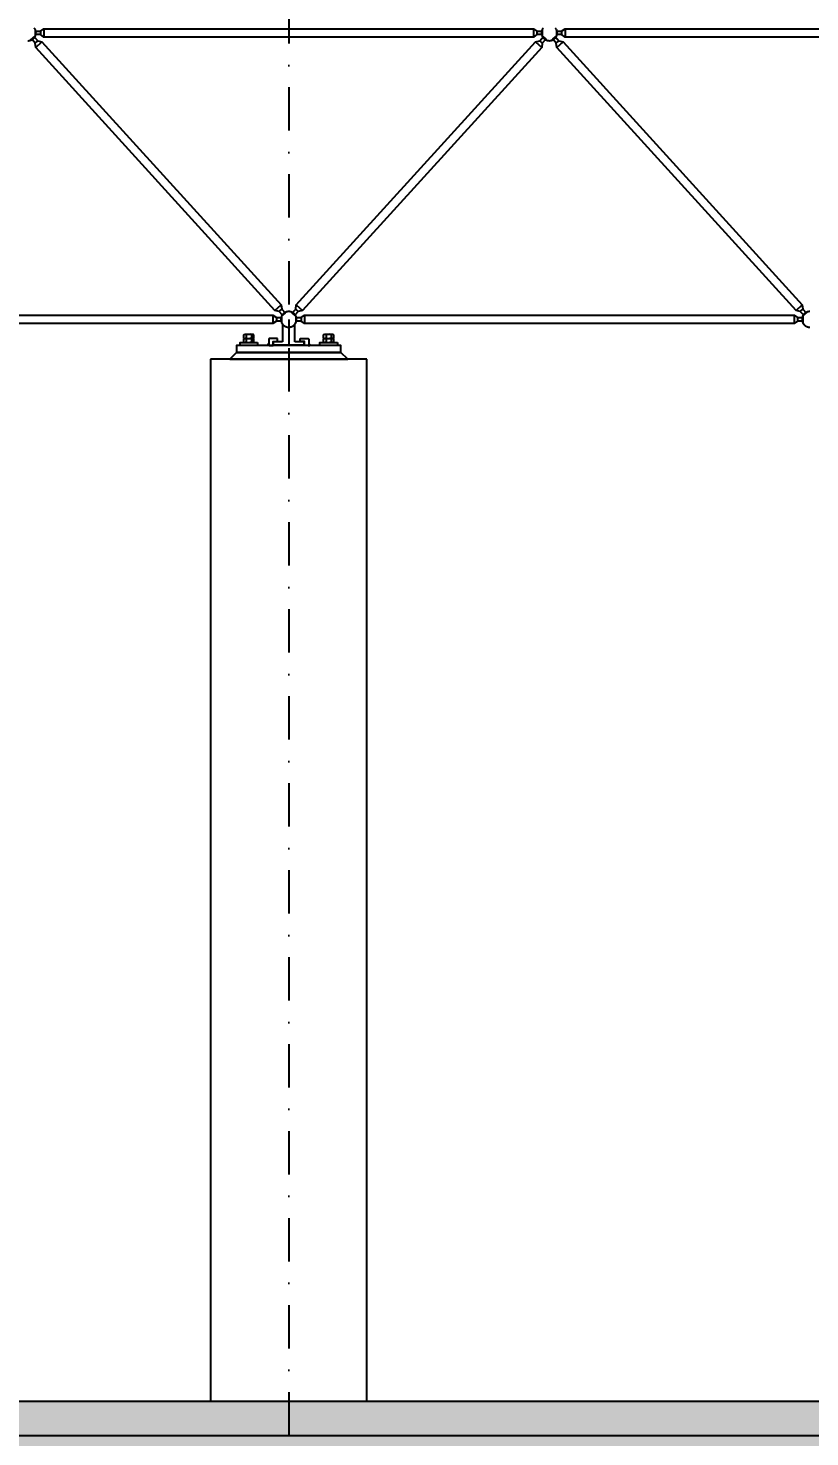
# Model space of a CAD drawing. Header units: centimetres. Extents: x 77182 to 116086, y 20619 to 33555.
# Drawn here: x 104715 to 105165, y 21920 to 22731 of the extents above; entities that cross this region are included whole.
import ezdxf

# ---------------------------------------------------------------- set-up
doc = ezdxf.new("R2010")
doc.units = ezdxf.units.CM
doc.header["$LTSCALE"] = 100
doc.linetypes.add('DASHDOT2', pattern=[0.5, 0.25, -0.125, 0, -0.125])
for name, color, linetype in [('A-ANNO-DIMS', 187, 'Continuous'), ('A-ANNO-GRID', 155, 'DASHDOT2'), ('A-ELEV-01', 255, 'Continuous'), ('A-ELEV-02', 253, 'Continuous'), ('S-CONC', 5, 'Continuous'), ('S-HTCH', 8, 'Continuous')]:
    doc.layers.add(name, color=color, linetype=linetype)
doc.styles.add('Fields_100', font='act_simplex.shx', dxfattribs={"width": 0.8, "height": 20})
doc.dimstyles.new('FIELDS_100', dxfattribs={"dimscale": 0, "dimtxt": 20, "dimasz": 5, "dimexe": 5, "dimexo": 5, "dimgap": 5, "dimtad": 0, "dimdec": 0, "dimzin": 0, "dimdsep": 46, "dimtxsty": 'Fields_100', "dimblk": 'DOT', "dimcen": 0.09, "dimclrt": 50, "dimadec": 0, "dimazin": 0, "dimtfac": 1, "dimtdec": 0, "dimtix": 1, "dimtofl": 0, "dimtmove": 1, "dimatfit": 3, "dimfxl": 5, "dimfxlon": 1, "dimtolj": 1, "dimtzin": 0, "dimarcsym": 0})

# ---------------------------------------------------------------- blocks, each defined once
blk = doc.blocks.new('SOMUN')
for p, q in [((-9.8, 7.1), (-8.2, 8)), ((-9.8, 0.9), (-9.8, 7.1)), ((-9.8, 0.9), (-8.2, 0)), ((-8.2, 8), (-5, 8)), ((-8.2, 0), (-5, 0)), ((-5, 7.1), (-6.6, 8)), ((-5, 0.9), (-6.6, 0)), ((-5, 8), (5, 8)), ((-5, 7.1), (-1.7, 8)), ((-5, 7.1), (-5, 0.9)), ((-5, 0.9), (-1.7, 0)), ((-5, 0), (5, 0)), ((5, 7.1), (1.7, 8)), ((5, 0.9), (1.7, 0)), ((5, 8), (8.2, 8)), ((5, 7.1), (6.6, 8)), ((5, 7.1), (5, 0.9)), ((5, 0.9), (6.6, 0)), ((5, 0), (8.2, 0)), ((9.8, 7.1), (8.2, 8)), ((9.8, 0.9), (8.2, 0)), ((9.8, 0.9), (9.8, 7.1))]:
    blk.add_line(p, q)
blk = doc.blocks.new('_Dot')
at = {"color": 0, "linetype": 'ByBlock', "lineweight": -2}
blk.add_line((-0.5, 0), (-1, 0), dxfattribs=at)
at = {"color": 0, "linetype": 'ByBlock', "const_width": 0.5}
blk.add_lwpolyline([(-0.25, 0, 1), (0.25, 0, 1)], format="xyb", close=True, dxfattribs=at)
blk = doc.blocks.new('*D17')
at = {"layer": 'A-ANNO-DIMS', "color": 0, "lineweight": -2, "transparency": 16777216}
for p, q in [((103064.7, 23343.48), (103064.7, 23353.48)), ((103069.7, 23348.48), (103933.03, 23348.48)), ((104859.7, 23348.48), (103996.36, 23348.48)), ((104864.7, 23343.48), (104864.7, 23353.48))]:
    blk.add_line(p, q, dxfattribs=at)
at = {"layer": 'DEFPOINTS', "color": 0, "transparency": 16777216}
for p in [(104864.7, 23348.48), (103064.7, 22503.48), (104864.7, 22503.48)]:
    blk.add_point(p, dxfattribs=at)
at = {"layer": 'A-ANNO-DIMS', "color": 0, "lineweight": -2, "transparency": 16777216, "xscale": 5, "yscale": 5, "zscale": 5, "rotation": 180}
blk.add_blockref('_Dot', (103064.7, 23348.48), dxfattribs=at)
at = {"layer": 'A-ANNO-DIMS', "color": 0, "lineweight": -2, "transparency": 16777216, "xscale": 5, "yscale": 5, "zscale": 5}
blk.add_blockref('_Dot', (104864.7, 23348.48), dxfattribs=at)
at = {"layer": 'A-ANNO-DIMS', "color": 50, "transparency": 16777216, "insert": (103964.7, 23348.48), "char_height": 20, "attachment_point": 5, "style": 'Fields_100'}
blk.add_mtext('\\A1;1800', dxfattribs=at)
blk = doc.blocks.new('*D18')
at = {"layer": 'A-ANNO-DIMS', "color": 0, "lineweight": -2, "transparency": 16777216}
for p, q in [((104864.7, 23343.48), (104864.7, 23353.48)), ((104869.7, 23348.48), (105733.03, 23348.48)), ((106659.7, 23348.48), (105796.36, 23348.48)), ((106664.7, 23343.48), (106664.7, 23353.48))]:
    blk.add_line(p, q, dxfattribs=at)
at = {"layer": 'DEFPOINTS', "color": 0, "transparency": 16777216}
for p in [(106664.7, 23348.48), (104864.7, 22503.48), (106664.7, 22503.48)]:
    blk.add_point(p, dxfattribs=at)
at = {"layer": 'A-ANNO-DIMS', "color": 0, "lineweight": -2, "transparency": 16777216, "xscale": 5, "yscale": 5, "zscale": 5, "rotation": 180}
blk.add_blockref('_Dot', (104864.7, 23348.48), dxfattribs=at)
at = {"layer": 'A-ANNO-DIMS', "color": 0, "lineweight": -2, "transparency": 16777216, "xscale": 5, "yscale": 5, "zscale": 5}
blk.add_blockref('_Dot', (106664.7, 23348.48), dxfattribs=at)
at = {"layer": 'A-ANNO-DIMS', "color": 50, "transparency": 16777216, "insert": (105764.7, 23348.48), "char_height": 20, "attachment_point": 5, "style": 'Fields_100'}
blk.add_mtext('\\A1;1800', dxfattribs=at)

msp = doc.modelspace()

# ---------------------------------------------------------------- hatches: boundary and pattern name
at = {"layer": 'A-ELEV-02'}
for points in [[(104853.2, 22548.69), (104853.5, 22548.39), (104852.5, 22548.39), (104852.5, 22548.42), (104852.5, 22548.45), (104852.5, 22548.49), (104852.51, 22548.52), (104852.51, 22548.56), (104852.52, 22548.59), (104852.53, 22548.62), (104852.53, 22548.66), (104852.54, 22548.69), (104852.56, 22548.72), (104852.57, 22548.75), (104852.58, 22548.79), (104852.59, 22548.82), (104852.61, 22548.85), (104852.63, 22548.88), (104852.64, 22548.91), (104852.66, 22548.94), (104852.68, 22548.96), (104852.7, 22548.99), (104852.72, 22549.02), (104852.74, 22549.04), (104852.77, 22549.07), (104852.79, 22549.09), (104852.82, 22549.12), (104852.84, 22549.14), (104852.87, 22549.16), (104852.89, 22549.18), (104852.92, 22549.2), (104852.95, 22549.22), (104852.98, 22549.24), (104853.01, 22549.26), (104853.04, 22549.28), (104853.07, 22549.29), (104853.1, 22549.3), (104853.13, 22549.32), (104853.17, 22549.33), (104853.2, 22549.34)], [(104876.2, 22548.69), (104875.9, 22548.39), (104876.9, 22548.39), (104876.9, 22548.42), (104876.9, 22548.45), (104876.89, 22548.49), (104876.89, 22548.52), (104876.88, 22548.56), (104876.88, 22548.59), (104876.87, 22548.62), (104876.86, 22548.66), (104876.85, 22548.69), (104876.84, 22548.72), (104876.83, 22548.75), (104876.81, 22548.79), (104876.8, 22548.82), (104876.78, 22548.85), (104876.77, 22548.88), (104876.75, 22548.91), (104876.73, 22548.94), (104876.71, 22548.96), (104876.69, 22548.99), (104876.67, 22549.02), (104876.65, 22549.04), (104876.63, 22549.07), (104876.6, 22549.09), (104876.58, 22549.12), (104876.55, 22549.14), (104876.53, 22549.16), (104876.5, 22549.18), (104876.47, 22549.2), (104876.44, 22549.22), (104876.42, 22549.24), (104876.39, 22549.26), (104876.36, 22549.28), (104876.32, 22549.29), (104876.29, 22549.3), (104876.26, 22549.32), (104876.23, 22549.33), (104876.2, 22549.34)]]:
    msp.add_hatch(color=256, dxfattribs=at).paths.add_polyline_path(points, flags=0)
at = {"layer": 'S-HTCH'}
h = msp.add_hatch(dxfattribs=at)
h.set_pattern_fill('ANSI33', color=256, style=0)
h.set_pattern_definition([(45, (84445.261, 23206.629), (-4.490128, 4.490128), []), (45, (84449.7513, 23206.629), (-4.490128, 4.490128), [3.175, -1.5875])])
h.paths.add_polyline_path([(109909.7, 21920.39), (109909.7, 21940.39), (94019.7, 21940.39), (94019.7, 21920.39)])
h.paths.add_polyline_path([(109909.7, 21940.39), (109909.7, 21920.39), (111808.2, 21920.39), (111808.2, 21940.39)])
h = msp.add_hatch(dxfattribs=at)
h.set_pattern_fill('AR-CONC', color=256, scale=0.1, style=0)
h.set_pattern_definition([(50, (-37297.674, 23541.89), (18.2184669, -1.5939086), [1.905, -20.955]), (355, (-37297.674, 23541.89), (-3.5243421, 19.1056845), [1.524, -16.7640584]), (100.451445, (-37296.156, 23541.757), (14.6941247, 17.5117752), [1.6190009, -17.8090245]), (46.1842, (-37297.674, 23546.97), (27.107904, -4.2042328), [2.8575, -31.4325]), (96.635558, (-37295.415, 23546.62), (23.7404134, 24.7426125), [2.4285023, -26.713561]), (351.184151, (-37297.674, 23546.97), (23.7404134, 24.7426125), [2.2859967, -25.145973]), (21, (-37295.134, 23545.7), (15.1614391, -10.2265198), [1.905, -20.955]), (326, (-37295.134, 23545.7), (6.1802028, 18.4187966), [1.524, -16.764]), (71.451445, (-37293.87, 23544.848), (21.341642, 8.1922769), [1.6190009, -17.8089938]), (37.5, (-37297.674, 23541.89), (0.30886033, 8.4555039), [0, -16.5608, 0, -17.018, 0, -16.8275]), (7.5, (-37297.674, 23541.89), (6.68196625, 10.0180575), [0, -9.7028, 0, -16.1798, 0, -6.4135]), (327.5, (-37303.3384, 23541.89), (13.55905952, -0.5728744), [0, -6.35, 0, -19.812, 0, -26.289]), (317.5, (-37305.878, 23541.89), (14.8129181, 2.5426491), [0, -8.255, 0, -13.1572, 0, -18.669])])
h.paths.add_polyline_path([(111782.7, 21920.39), (94019.7, 21920.39), (94019.7, 21910.39), (111782.7, 21910.39)])

# ---------------------------------------------------------------- linework, layer by layer
for points in [[(104830.7, 22540.39), (104898.7, 22540.39), (104894.7, 22544.39), (104834.7, 22544.39)], [(104834.7, 22544.39), (104894.7, 22544.39), (104894.7, 22548.39), (104834.7, 22548.39)]]:
    msp.add_lwpolyline(points, close=True)
at = {"elevation": 0}
for points in [[(104846.7, 22549.99), (104846.7, 22548.39), (104836.7, 22548.39), (104836.7, 22549.99), (104846.7, 22549.99)], [(104892.7, 22549.99), (104892.7, 22548.39), (104882.7, 22548.39), (104882.7, 22549.99), (104892.7, 22549.99)]]:
    msp.add_lwpolyline(points, dxfattribs=at)
at = {"layer": 'A-ANNO-GRID'}
msp.add_lwpolyline([(104864.7, 23398.48), (104864.7, 21665.39)], dxfattribs=at)
at = {"layer": 'A-ELEV-01'}
for points in [[(104819.7, 22540.39), (104819.7, 21940.39)], [(104909.7, 22540.39), (104819.7, 22540.39)], [(104909.7, 21940.39), (104909.7, 22540.39)]]:
    msp.add_lwpolyline(points, dxfattribs=at)
at = {"layer": 'A-ELEV-02'}
for points in [[(104714.55, 22723.89), (104714.7, 22723.89), (104714.85, 22723.89), (104715, 22723.9), (104715.15, 22723.91), (104715.3, 22723.93), (104715.45, 22723.95), (104715.6, 22723.98), (104715.75, 22724.01), (104715.9, 22724.05), (104716.05, 22724.1), (104716.13, 22724.12), (104716.2, 22724.15), (104716.28, 22724.17), (104716.35, 22724.2), (104716.43, 22724.23), (104716.5, 22724.26), (104716.57, 22724.3), (104716.64, 22724.33), (104716.71, 22724.36), (104716.79, 22724.4), (104716.86, 22724.44), (104716.93, 22724.48), (104716.99, 22724.52), (104717.06, 22724.56), (104717.13, 22724.6), (104717.2, 22724.65), (104717.26, 22724.69), (104717.33, 22724.74), (104717.39, 22724.78), (104717.46, 22724.83), (104717.52, 22724.88), (104717.58, 22724.93), (104717.64, 22724.98), (104717.7, 22725.04), (104717.76, 22725.09), (104717.82, 22725.14), (104717.87, 22725.2), (104717.93, 22725.25), (104718.04, 22725.37), (104718.14, 22725.49), (104718.24, 22725.61), (104718.33, 22725.73), (104718.42, 22725.86), (104718.5, 22725.98), (104718.58, 22726.11), (104718.65, 22726.24), (104718.72, 22726.37), (104718.79, 22726.51), (104718.85, 22726.65), (104718.9, 22726.79), (104718.95, 22726.93), (104719, 22727.07), (104719.04, 22727.22), (104719.08, 22727.37), (104719.11, 22727.53), (104719.14, 22727.68), (104719.15, 22727.76), (104719.16, 22727.84), (104719.17, 22727.92), (104719.18, 22727.99), (104719.19, 22728.07), (104719.19, 22728.15), (104719.19, 22728.23), (104719.2, 22728.31), (104719.2, 22728.39), (104719.2, 22728.47), (104719.19, 22728.55), (104719.19, 22728.63), (104719.19, 22728.71), (104719.18, 22728.79), (104719.17, 22728.87), (104719.16, 22728.95), (104719.15, 22729.03), (104719.14, 22729.11), (104719.13, 22729.19), (104719.11, 22729.26), (104719.09, 22729.34), (104719.08, 22729.42), (104719.06, 22729.5), (104719.04, 22729.57), (104719.02, 22729.65), (104718.99, 22729.73), (104718.97, 22729.8), (104718.94, 22729.88), (104718.89, 22730.02), (104718.83, 22730.17), (104718.77, 22730.31), (104718.7, 22730.45), (104718.63, 22730.58), (104718.55, 22730.71), (104718.47, 22730.84), (104718.38, 22730.97), (104718.3, 22731.09)], [(104718.8, 22729.39), (104721.8, 22729.39), (104723.8, 22730.8), (105005.6, 22730.8), (105007.6, 22729.39), (105010.6, 22729.39)], [(104718.8, 22730.24), (104718.8, 22726.53)], [(104723.8, 22730.8), (104723.8, 22725.97)], [(105005.6, 22730.8), (105005.6, 22725.97)], [(105011.1, 22731.09), (105011.01, 22730.97), (105010.93, 22730.84), (105010.85, 22730.71), (105010.77, 22730.58), (105010.7, 22730.45), (105010.63, 22730.31), (105010.56, 22730.17), (105010.51, 22730.02), (105010.45, 22729.88), (105010.43, 22729.8), (105010.4, 22729.73), (105010.38, 22729.65), (105010.36, 22729.57), (105010.34, 22729.5), (105010.32, 22729.42), (105010.3, 22729.34), (105010.28, 22729.26), (105010.27, 22729.19), (105010.26, 22729.11), (105010.24, 22729.03), (105010.23, 22728.95), (105010.22, 22728.87), (105010.22, 22728.79), (105010.21, 22728.71), (105010.2, 22728.63), (105010.2, 22728.55), (105010.2, 22728.47), (105010.2, 22728.39), (105010.2, 22728.31), (105010.2, 22728.23), (105010.2, 22728.15), (105010.21, 22728.07), (105010.21, 22727.99), (105010.22, 22727.92), (105010.23, 22727.84), (105010.24, 22727.76), (105010.25, 22727.68), (105010.28, 22727.53), (105010.31, 22727.37), (105010.35, 22727.22), (105010.39, 22727.07), (105010.44, 22726.93), (105010.49, 22726.79), (105010.55, 22726.65), (105010.61, 22726.51), (105010.67, 22726.37), (105010.74, 22726.24), (105010.81, 22726.11), (105010.89, 22725.98), (105010.98, 22725.86), (105011.07, 22725.73), (105011.16, 22725.61), (105011.26, 22725.49), (105011.36, 22725.37), (105011.47, 22725.25), (105011.52, 22725.2), (105011.58, 22725.14), (105011.64, 22725.09), (105011.69, 22725.04), (105011.75, 22724.98), (105011.81, 22724.93), (105011.88, 22724.88), (105011.94, 22724.83), (105012, 22724.78), (105012.07, 22724.74), (105012.13, 22724.69), (105012.2, 22724.65), (105012.26, 22724.6), (105012.33, 22724.56), (105012.4, 22724.52), (105012.47, 22724.48), (105012.54, 22724.44), (105012.61, 22724.4), (105012.68, 22724.36), (105012.75, 22724.33), (105012.82, 22724.3), (105012.9, 22724.26), (105012.97, 22724.23), (105013.04, 22724.2), (105013.12, 22724.17), (105013.19, 22724.15), (105013.27, 22724.12), (105013.34, 22724.1), (105013.49, 22724.05), (105013.64, 22724.01), (105013.79, 22723.98), (105013.95, 22723.95), (105014.1, 22723.93), (105014.25, 22723.91), (105014.4, 22723.9), (105014.55, 22723.89), (105014.7, 22723.89), (105014.85, 22723.89), (105015, 22723.9), (105015.15, 22723.91), (105015.3, 22723.93), (105015.45, 22723.95), (105015.6, 22723.98), (105015.75, 22724.01), (105015.9, 22724.05), (105016.05, 22724.1), (105016.13, 22724.12), (105016.2, 22724.15), (105016.28, 22724.17), (105016.35, 22724.2), (105016.43, 22724.23), (105016.5, 22724.26), (105016.57, 22724.3), (105016.64, 22724.33), (105016.71, 22724.36), (105016.79, 22724.4), (105016.86, 22724.44), (105016.93, 22724.48), (105016.99, 22724.52), (105017.06, 22724.56), (105017.13, 22724.6), (105017.2, 22724.65), (105017.26, 22724.69), (105017.33, 22724.74), (105017.39, 22724.78), (105017.46, 22724.83), (105017.52, 22724.88), (105017.58, 22724.93), (105017.64, 22724.98), (105017.7, 22725.04), (105017.76, 22725.09), (105017.82, 22725.14), (105017.87, 22725.2), (105017.93, 22725.25), (105018.04, 22725.37), (105018.14, 22725.49), (105018.24, 22725.61), (105018.33, 22725.73), (105018.42, 22725.86), (105018.5, 22725.98), (105018.58, 22726.11), (105018.65, 22726.24), (105018.72, 22726.37), (105018.79, 22726.51), (105018.85, 22726.65), (105018.9, 22726.79), (105018.95, 22726.93), (105019, 22727.07), (105019.04, 22727.22), (105019.08, 22727.37), (105019.11, 22727.53), (105019.14, 22727.68), (105019.15, 22727.76), (105019.16, 22727.84), (105019.17, 22727.92), (105019.18, 22727.99), (105019.19, 22728.07), (105019.19, 22728.15), (105019.19, 22728.23), (105019.2, 22728.31), (105019.2, 22728.39), (105019.2, 22728.47), (105019.19, 22728.55), (105019.19, 22728.63), (105019.19, 22728.71), (105019.18, 22728.79), (105019.17, 22728.87), (105019.16, 22728.95), (105019.15, 22729.03), (105019.14, 22729.11), (105019.13, 22729.19), (105019.11, 22729.26), (105019.09, 22729.34), (105019.08, 22729.42), (105019.06, 22729.5), (105019.04, 22729.57), (105019.02, 22729.65), (105018.99, 22729.73), (105018.97, 22729.8), (105018.94, 22729.88), (105018.89, 22730.02), (105018.83, 22730.17), (105018.77, 22730.31), (105018.7, 22730.45), (105018.63, 22730.58), (105018.55, 22730.71), (105018.47, 22730.84), (105018.38, 22730.97), (105018.3, 22731.09)], [(105010.6, 22730.24), (105010.6, 22726.53)], [(105018.8, 22729.39), (105021.8, 22729.39), (105023.8, 22730.8), (105305.6, 22730.8), (105307.6, 22729.39), (105310.6, 22729.39)], [(105018.8, 22730.24), (105018.8, 22726.53)], [(105023.8, 22730.8), (105023.8, 22725.97)], [(104716.08, 22724.11), (104718.83, 22726.6)], [(104718.73, 22722.46), (104720.21, 22723.81)], [(105010.6, 22727.39), (105007.6, 22727.39), (105005.6, 22725.97), (104723.8, 22725.97), (104721.8, 22727.39), (104718.8, 22727.39)], [(104719.03, 22720.03), (104722.61, 22723.28)], [(104721.8, 22729.39), (104721.8, 22727.39)], [(105006.79, 22723.28), (105010.36, 22720.03)], [(105007.6, 22729.39), (105007.6, 22727.39)], [(105009.18, 22723.81), (105010.66, 22722.46)], [(105010.57, 22726.6), (105013.31, 22724.11)], [(105016.08, 22724.11), (105018.83, 22726.6)], [(105018.73, 22722.46), (105020.21, 22723.81)], [(105310.6, 22727.39), (105307.6, 22727.39), (105305.6, 22725.97), (105023.8, 22725.97), (105021.8, 22727.39), (105018.8, 22727.39)], [(105019.03, 22720.03), (105022.61, 22723.28)], [(105021.8, 22729.39), (105021.8, 22727.39)], [(104856.79, 22568.5), (104860.36, 22571.74)], [(104859.18, 22567.97), (104860.66, 22569.31)], [(104868.3, 22560.69), (104868.38, 22560.81), (104868.47, 22560.93), (104868.55, 22561.06), (104868.63, 22561.19), (104868.7, 22561.33), (104868.77, 22561.46), (104868.83, 22561.61), (104868.89, 22561.75), (104868.94, 22561.9), (104868.97, 22561.97), (104868.99, 22562.05), (104869.02, 22562.12), (104869.04, 22562.2), (104869.06, 22562.28), (104869.08, 22562.35), (104869.09, 22562.43), (104869.11, 22562.51), (104869.13, 22562.59), (104869.14, 22562.67), (104869.15, 22562.74), (104869.16, 22562.82), (104869.17, 22562.9), (104869.18, 22562.98), (104869.19, 22563.06), (104869.19, 22563.14), (104869.19, 22563.22), (104869.2, 22563.3), (104869.2, 22563.38), (104869.2, 22563.46), (104869.19, 22563.54), (104869.19, 22563.62), (104869.19, 22563.7), (104869.18, 22563.78), (104869.17, 22563.86), (104869.16, 22563.94), (104869.15, 22564.01), (104869.14, 22564.09), (104869.11, 22564.25), (104869.08, 22564.4), (104869.04, 22564.55), (104869, 22564.7), (104868.95, 22564.84), (104868.9, 22564.99), (104868.85, 22565.13), (104868.79, 22565.27), (104868.72, 22565.4), (104868.65, 22565.53), (104868.58, 22565.66), (104868.5, 22565.79), (104868.42, 22565.92), (104868.33, 22566.04), (104868.24, 22566.17), (104868.14, 22566.29), (104868.04, 22566.4), (104867.93, 22566.52), (104867.87, 22566.58), (104867.82, 22566.63), (104867.76, 22566.68), (104867.7, 22566.74), (104867.64, 22566.79), (104867.58, 22566.84), (104867.52, 22566.89), (104867.46, 22566.94), (104867.39, 22566.99), (104867.33, 22567.04), (104867.26, 22567.08), (104867.2, 22567.13), (104867.13, 22567.17), (104867.06, 22567.21), (104866.99, 22567.26), (104866.93, 22567.3), (104866.86, 22567.34), (104866.79, 22567.37), (104866.71, 22567.41), (104866.64, 22567.44), (104866.57, 22567.48), (104866.5, 22567.51), (104866.43, 22567.54), (104866.35, 22567.57), (104866.28, 22567.6), (104866.2, 22567.63), (104866.13, 22567.65), (104866.05, 22567.68), (104865.9, 22567.72), (104865.75, 22567.76), (104865.6, 22567.79), (104865.45, 22567.82), (104865.3, 22567.85), (104865.15, 22567.86), (104865, 22567.88), (104864.85, 22567.88), (104864.7, 22567.89), (104864.55, 22567.88), (104864.4, 22567.88), (104864.25, 22567.86), (104864.1, 22567.85), (104863.95, 22567.82), (104863.79, 22567.79), (104863.64, 22567.76), (104863.49, 22567.72), (104863.34, 22567.68), (104863.27, 22567.65), (104863.19, 22567.63), (104863.12, 22567.6), (104863.04, 22567.57), (104862.97, 22567.54), (104862.9, 22567.51), (104862.82, 22567.48), (104862.75, 22567.44), (104862.68, 22567.41), (104862.61, 22567.37), (104862.54, 22567.34), (104862.47, 22567.3), (104862.4, 22567.26), (104862.33, 22567.21), (104862.26, 22567.17), (104862.2, 22567.13), (104862.13, 22567.08), (104862.07, 22567.04), (104862, 22566.99), (104861.94, 22566.94), (104861.88, 22566.89), (104861.81, 22566.84), (104861.75, 22566.79), (104861.69, 22566.74), (104861.64, 22566.68), (104861.58, 22566.63), (104861.52, 22566.58), (104861.47, 22566.52), (104861.36, 22566.4), (104861.26, 22566.29), (104861.16, 22566.17), (104861.07, 22566.04), (104860.98, 22565.92), (104860.89, 22565.79), (104860.81, 22565.66), (104860.74, 22565.53), (104860.67, 22565.4), (104860.61, 22565.27), (104860.55, 22565.13), (104860.49, 22564.99), (104860.44, 22564.84), (104860.39, 22564.7), (104860.35, 22564.55), (104860.31, 22564.4), (104860.28, 22564.25), (104860.25, 22564.09), (104860.24, 22564.01), (104860.23, 22563.94), (104860.22, 22563.86), (104860.21, 22563.78), (104860.21, 22563.7), (104860.2, 22563.62), (104860.2, 22563.54), (104860.2, 22563.46), (104860.2, 22563.38), (104860.2, 22563.3), (104860.2, 22563.22), (104860.2, 22563.14), (104860.21, 22563.06), (104860.22, 22562.98), (104860.22, 22562.9), (104860.23, 22562.82), (104860.24, 22562.74), (104860.26, 22562.67), (104860.27, 22562.59), (104860.28, 22562.51), (104860.3, 22562.43), (104860.32, 22562.35), (104860.34, 22562.28), (104860.36, 22562.2), (104860.38, 22562.12), (104860.4, 22562.05), (104860.43, 22561.97), (104860.45, 22561.9), (104860.51, 22561.75), (104860.56, 22561.61), (104860.63, 22561.46), (104860.7, 22561.33), (104860.77, 22561.19), (104860.85, 22561.06), (104860.93, 22560.93), (104861.01, 22560.81), (104861.1, 22560.69)], [(104860.57, 22565.17), (104863.31, 22567.67)], [(104866.08, 22567.67), (104868.83, 22565.17)], [(104868.73, 22569.31), (104870.21, 22567.97)], [(104869.03, 22571.74), (104872.61, 22568.5)], [(105156.79, 22568.5), (105160.36, 22571.74)], [(105159.18, 22567.97), (105160.66, 22569.31)], [(105164.8, 22567.89), (105164.7, 22567.89), (105164.6, 22567.89), (105164.5, 22567.88), (105164.4, 22567.88), (105164.29, 22567.87), (105164.19, 22567.86), (105164.09, 22567.84), (105163.98, 22567.83), (105163.88, 22567.81), (105163.77, 22567.79), (105163.67, 22567.77), (105163.56, 22567.74), (105163.46, 22567.71), (105163.35, 22567.68), (105163.25, 22567.65), (105163.15, 22567.61), (105163.04, 22567.57), (105162.94, 22567.53), (105162.83, 22567.48), (105162.73, 22567.43), (105162.63, 22567.38), (105162.53, 22567.33), (105162.43, 22567.27), (105162.33, 22567.21), (105162.24, 22567.15), (105162.14, 22567.09), (105162.04, 22567.02), (105161.95, 22566.95), (105161.86, 22566.88), (105161.77, 22566.81), (105161.68, 22566.73), (105161.6, 22566.65), (105161.52, 22566.57), (105161.43, 22566.49), (105161.36, 22566.4), (105161.28, 22566.31), (105161.2, 22566.22), (105161.13, 22566.13), (105161.06, 22566.04), (105161, 22565.94), (105160.93, 22565.85), (105160.87, 22565.75), (105160.81, 22565.65), (105160.75, 22565.55), (105160.7, 22565.45), (105160.65, 22565.35), (105160.6, 22565.25), (105160.56, 22565.15), (105160.51, 22565.04), (105160.47, 22564.94), (105160.44, 22564.83), (105160.4, 22564.73), (105160.37, 22564.62), (105160.34, 22564.52), (105160.32, 22564.41), (105160.29, 22564.31), (105160.27, 22564.21), (105160.25, 22564.1), (105160.24, 22564), (105160.23, 22563.89), (105160.22, 22563.79), (105160.21, 22563.69), (105160.2, 22563.59), (105160.2, 22563.49), (105160.2, 22563.39), (105160.2, 22563.29), (105160.2, 22563.19), (105160.21, 22563.08), (105160.22, 22562.98), (105160.23, 22562.88), (105160.24, 22562.78), (105160.25, 22562.67), (105160.27, 22562.57), (105160.29, 22562.46), (105160.32, 22562.36), (105160.34, 22562.25), (105160.37, 22562.15), (105160.4, 22562.04), (105160.44, 22561.94), (105160.47, 22561.83), (105160.51, 22561.73), (105160.56, 22561.63), (105160.6, 22561.52), (105160.65, 22561.42), (105160.7, 22561.32), (105160.75, 22561.22), (105160.81, 22561.12), (105160.87, 22561.02), (105160.93, 22560.92), (105161, 22560.83), (105161.06, 22560.73), (105161.13, 22560.64), (105161.2, 22560.55), (105161.28, 22560.46), (105161.36, 22560.37), (105161.43, 22560.29), (105161.52, 22560.2), (105161.6, 22560.12), (105161.68, 22560.04), (105161.77, 22559.97), (105161.86, 22559.89), (105161.95, 22559.82), (105162.04, 22559.75), (105162.14, 22559.68), (105162.24, 22559.62), (105162.33, 22559.56), (105162.43, 22559.5), (105162.53, 22559.44), (105162.63, 22559.39), (105162.73, 22559.34), (105162.83, 22559.29), (105162.94, 22559.25), (105163.04, 22559.2), (105163.15, 22559.16), (105163.25, 22559.13), (105163.35, 22559.09), (105163.46, 22559.06), (105163.56, 22559.03), (105163.67, 22559.01), (105163.77, 22558.98), (105163.88, 22558.96), (105163.98, 22558.94), (105164.09, 22558.93), (105164.19, 22558.92), (105164.29, 22558.9), (105164.4, 22558.9), (105164.5, 22558.89), (105164.6, 22558.89), (105164.7, 22558.89), (105164.8, 22558.89)], [(105160.57, 22565.17), (105163.31, 22567.67)], [(104568.8, 22564.39), (104571.8, 22564.39), (104573.8, 22565.8), (104855.6, 22565.8), (104857.6, 22564.39), (104860.6, 22564.39)], [(104860.6, 22562.39), (104857.6, 22562.39), (104855.6, 22560.97), (104573.8, 22560.97), (104571.8, 22562.39), (104568.8, 22562.39)], [(104855.6, 22565.8), (104855.6, 22560.97)], [(104857.6, 22564.39), (104857.6, 22562.39)], [(104860.6, 22565.24), (104860.6, 22561.53)], [(104861.1, 22560.69), (104861.1, 22550.39)], [(104864.7, 22563.39), (104864.7, 22548.39)], [(104868.3, 22550.39), (104868.3, 22560.69)], [(104868.8, 22564.39), (104871.8, 22564.39), (104873.8, 22565.8), (105155.6, 22565.8), (105157.6, 22564.39), (105160.6, 22564.39)], [(104868.8, 22565.24), (104868.8, 22561.53)], [(105160.6, 22562.39), (105157.6, 22562.39), (105155.6, 22560.97), (104873.8, 22560.97), (104871.8, 22562.39), (104868.8, 22562.39)], [(104871.8, 22564.39), (104871.8, 22562.39)], [(104873.8, 22565.8), (104873.8, 22560.97)], [(105155.6, 22565.8), (105155.6, 22560.97)], [(105157.6, 22564.39), (105157.6, 22562.39)], [(105160.6, 22565.24), (105160.6, 22561.53)], [(104853.2, 22549.34), (104853.18, 22549.33), (104853.16, 22549.33), (104853.14, 22549.32), (104853.13, 22549.32), (104853.11, 22549.31), (104853.09, 22549.3), (104853.07, 22549.29), (104853.06, 22549.28), (104853.04, 22549.28), (104853.02, 22549.27), (104853.01, 22549.26), (104852.99, 22549.25), (104852.97, 22549.24), (104852.96, 22549.23), (104852.94, 22549.22), (104852.92, 22549.2), (104852.91, 22549.19), (104852.89, 22549.18), (104852.87, 22549.17), (104852.86, 22549.16), (104852.84, 22549.14), (104852.83, 22549.13), (104852.81, 22549.12), (104852.8, 22549.1), (104852.78, 22549.09), (104852.77, 22549.07), (104852.76, 22549.06), (104852.74, 22549.04), (104852.73, 22549.03), (104852.72, 22549.01), (104852.7, 22548.99), (104852.69, 22548.98), (104852.68, 22548.96), (104852.67, 22548.94), (104852.66, 22548.93), (104852.65, 22548.91), (104852.64, 22548.89), (104852.62, 22548.88), (104852.62, 22548.86), (104852.61, 22548.84), (104852.6, 22548.82), (104852.59, 22548.8), (104852.58, 22548.78), (104852.57, 22548.77), (104852.56, 22548.75), (104852.56, 22548.73), (104852.55, 22548.71), (104852.54, 22548.69), (104852.54, 22548.67), (104852.53, 22548.65), (104852.53, 22548.63), (104852.52, 22548.61), (104852.52, 22548.59), (104852.52, 22548.58), (104852.51, 22548.56), (104852.51, 22548.54), (104852.51, 22548.52), (104852.5, 22548.5), (104852.5, 22548.48), (104852.5, 22548.46), (104852.5, 22548.44), (104852.5, 22548.42), (104852.5, 22548.41), (104852.5, 22548.39)], [(104853.5, 22548.39), (104852.5, 22548.39)], [(104853.5, 22548.39), (104853.2, 22548.69)], [(104861.1, 22550.39), (104855.8, 22550.39)], [(104855.8, 22550.39), (104855.8, 22548.79)], [(104855.8, 22548.79), (104873.6, 22548.79)], [(104856, 22548.39), (104856, 22548.59)], [(104856, 22548.59), (104873.39, 22548.59)], [(104873.39, 22548.39), (104856, 22548.39)], [(104856.05, 22548.59), (104856.05, 22548.79)], [(104873.6, 22550.39), (104868.3, 22550.39)], [(104873.35, 22548.59), (104873.35, 22548.79)], [(104873.39, 22548.39), (104873.39, 22548.59)], [(104873.6, 22548.79), (104873.6, 22550.39)], [(104875.9, 22548.39), (104876.2, 22548.69)], [(104875.9, 22548.39), (104876.9, 22548.39)], [(104876.9, 22548.39), (104876.9, 22548.41), (104876.9, 22548.42), (104876.9, 22548.44), (104876.89, 22548.46), (104876.89, 22548.48), (104876.89, 22548.5), (104876.89, 22548.52), (104876.89, 22548.54), (104876.88, 22548.56), (104876.88, 22548.58), (104876.88, 22548.59), (104876.87, 22548.61), (104876.87, 22548.63), (104876.86, 22548.65), (104876.86, 22548.67), (104876.85, 22548.69), (104876.84, 22548.71), (104876.84, 22548.73), (104876.83, 22548.75), (104876.82, 22548.77), (104876.82, 22548.78), (104876.81, 22548.8), (104876.8, 22548.82), (104876.79, 22548.84), (104876.78, 22548.86), (104876.77, 22548.88), (104876.76, 22548.89), (104876.75, 22548.91), (104876.74, 22548.93), (104876.73, 22548.94), (104876.72, 22548.96), (104876.7, 22548.98), (104876.69, 22548.99), (104876.68, 22549.01), (104876.67, 22549.03), (104876.65, 22549.04), (104876.64, 22549.06), (104876.63, 22549.07), (104876.61, 22549.09), (104876.6, 22549.1), (104876.58, 22549.12), (104876.57, 22549.13), (104876.55, 22549.14), (104876.54, 22549.16), (104876.52, 22549.17), (104876.51, 22549.18), (104876.49, 22549.19), (104876.47, 22549.2), (104876.46, 22549.22), (104876.44, 22549.23), (104876.42, 22549.24), (104876.41, 22549.25), (104876.39, 22549.26), (104876.37, 22549.27), (104876.36, 22549.28), (104876.34, 22549.28), (104876.32, 22549.29), (104876.3, 22549.3), (104876.29, 22549.31), (104876.27, 22549.32), (104876.25, 22549.32), (104876.23, 22549.33), (104876.22, 22549.33), (104876.2, 22549.34)]]:
    msp.add_lwpolyline(points, dxfattribs=at)
for points in [[(104861.2, 22565.75), (104859.18, 22567.97), (104856.79, 22568.5), (104719.03, 22720.03), (104718.73, 22722.46), (104716.72, 22724.68), (104718.2, 22726.03), (104720.21, 22723.81), (104722.61, 22723.28), (104860.36, 22571.74), (104860.66, 22569.31), (104862.68, 22567.09)], [(104866.72, 22567.09), (104868.73, 22569.31), (104869.03, 22571.74), (105006.79, 22723.28), (105009.18, 22723.81), (105011.2, 22726.03), (105012.68, 22724.68), (105010.66, 22722.46), (105010.36, 22720.03), (104872.61, 22568.5), (104870.21, 22567.97), (104868.2, 22565.75)], [(105161.2, 22565.75), (105159.18, 22567.97), (105156.79, 22568.5), (105019.03, 22720.03), (105018.73, 22722.46), (105016.72, 22724.68), (105018.2, 22726.03), (105020.21, 22723.81), (105022.61, 22723.28), (105160.36, 22571.74), (105160.66, 22569.31), (105162.68, 22567.09)], [(104869.2, 22563.39), (104869.2, 22563.49), (104869.19, 22563.59), (104869.19, 22563.69), (104869.18, 22563.79), (104869.17, 22563.89), (104869.16, 22564), (104869.14, 22564.1), (104869.12, 22564.21), (104869.1, 22564.31), (104869.08, 22564.41), (104869.05, 22564.52), (104869.02, 22564.62), (104868.99, 22564.73), (104868.96, 22564.83), (104868.92, 22564.94), (104868.88, 22565.04), (104868.84, 22565.15), (104868.79, 22565.25), (104868.75, 22565.35), (104868.69, 22565.45), (104868.64, 22565.55), (104868.58, 22565.65), (104868.53, 22565.75), (104868.46, 22565.85), (104868.4, 22565.94), (104868.33, 22566.04), (104868.26, 22566.13), (104868.19, 22566.22), (104868.12, 22566.31), (104868.04, 22566.4), (104867.96, 22566.49), (104867.88, 22566.57), (104867.8, 22566.65), (104867.71, 22566.73), (104867.62, 22566.81), (104867.53, 22566.88), (104867.44, 22566.95), (104867.35, 22567.02), (104867.26, 22567.09), (104867.16, 22567.15), (104867.06, 22567.21), (104866.96, 22567.27), (104866.86, 22567.33), (104866.76, 22567.38), (104866.66, 22567.43), (104866.56, 22567.48), (104866.46, 22567.53), (104866.35, 22567.57), (104866.25, 22567.61), (104866.15, 22567.65), (104866.04, 22567.68), (104865.94, 22567.71), (104865.83, 22567.74), (104865.73, 22567.77), (104865.62, 22567.79), (104865.52, 22567.81), (104865.41, 22567.83), (104865.31, 22567.84), (104865.2, 22567.86), (104865.1, 22567.87), (104865, 22567.88), (104864.9, 22567.88), (104864.8, 22567.89), (104864.7, 22567.89), (104864.6, 22567.89), (104864.5, 22567.88), (104864.4, 22567.88), (104864.29, 22567.87), (104864.19, 22567.86), (104864.09, 22567.84), (104863.98, 22567.83), (104863.88, 22567.81), (104863.77, 22567.79), (104863.67, 22567.77), (104863.56, 22567.74), (104863.46, 22567.71), (104863.35, 22567.68), (104863.25, 22567.65), (104863.15, 22567.61), (104863.04, 22567.57), (104862.94, 22567.53), (104862.83, 22567.48), (104862.73, 22567.43), (104862.63, 22567.38), (104862.53, 22567.33), (104862.43, 22567.27), (104862.33, 22567.21), (104862.24, 22567.15), (104862.14, 22567.09), (104862.04, 22567.02), (104861.95, 22566.95), (104861.86, 22566.88), (104861.77, 22566.81), (104861.68, 22566.73), (104861.6, 22566.65), (104861.52, 22566.57), (104861.43, 22566.49), (104861.36, 22566.4), (104861.28, 22566.31), (104861.2, 22566.22), (104861.13, 22566.13), (104861.06, 22566.04), (104861, 22565.94), (104860.93, 22565.85), (104860.87, 22565.75), (104860.81, 22565.65), (104860.75, 22565.55), (104860.7, 22565.45), (104860.65, 22565.35), (104860.6, 22565.25), (104860.56, 22565.15), (104860.51, 22565.04), (104860.47, 22564.94), (104860.44, 22564.83), (104860.4, 22564.73), (104860.37, 22564.62), (104860.34, 22564.52), (104860.32, 22564.41), (104860.29, 22564.31), (104860.27, 22564.21), (104860.25, 22564.1), (104860.24, 22564), (104860.23, 22563.89), (104860.22, 22563.79), (104860.21, 22563.69), (104860.2, 22563.59), (104860.2, 22563.49), (104860.2, 22563.39), (104860.2, 22563.29), (104860.2, 22563.19), (104860.21, 22563.08), (104860.22, 22562.98), (104860.23, 22562.88), (104860.24, 22562.78), (104860.25, 22562.67), (104860.27, 22562.57), (104860.29, 22562.46), (104860.32, 22562.36), (104860.34, 22562.25), (104860.37, 22562.15), (104860.4, 22562.04), (104860.44, 22561.94), (104860.47, 22561.83), (104860.51, 22561.73), (104860.56, 22561.63), (104860.6, 22561.52), (104860.65, 22561.42), (104860.7, 22561.32), (104860.75, 22561.22), (104860.81, 22561.12), (104860.87, 22561.02), (104860.93, 22560.92), (104861, 22560.83), (104861.06, 22560.73), (104861.13, 22560.64), (104861.2, 22560.55), (104861.28, 22560.46), (104861.36, 22560.37), (104861.43, 22560.29), (104861.52, 22560.2), (104861.6, 22560.12), (104861.68, 22560.04), (104861.77, 22559.97), (104861.86, 22559.89), (104861.95, 22559.82), (104862.04, 22559.75), (104862.14, 22559.68), (104862.24, 22559.62), (104862.33, 22559.56), (104862.43, 22559.5), (104862.53, 22559.44), (104862.63, 22559.39), (104862.73, 22559.34), (104862.83, 22559.29), (104862.94, 22559.25), (104863.04, 22559.2), (104863.15, 22559.16), (104863.25, 22559.13), (104863.35, 22559.09), (104863.46, 22559.06), (104863.56, 22559.03), (104863.67, 22559.01), (104863.77, 22558.98), (104863.88, 22558.96), (104863.98, 22558.94), (104864.09, 22558.93), (104864.19, 22558.92), (104864.29, 22558.9), (104864.4, 22558.9), (104864.5, 22558.89), (104864.6, 22558.89), (104864.7, 22558.89), (104864.8, 22558.89), (104864.9, 22558.89), (104865, 22558.9), (104865.1, 22558.9), (104865.2, 22558.92), (104865.31, 22558.93), (104865.41, 22558.94), (104865.52, 22558.96), (104865.62, 22558.98), (104865.73, 22559.01), (104865.83, 22559.03), (104865.94, 22559.06), (104866.04, 22559.09), (104866.15, 22559.13), (104866.25, 22559.16), (104866.35, 22559.2), (104866.46, 22559.25), (104866.56, 22559.29), (104866.66, 22559.34), (104866.76, 22559.39), (104866.86, 22559.44), (104866.96, 22559.5), (104867.06, 22559.56), (104867.16, 22559.62), (104867.26, 22559.68), (104867.35, 22559.75), (104867.44, 22559.82), (104867.53, 22559.89), (104867.62, 22559.97), (104867.71, 22560.04), (104867.8, 22560.12), (104867.88, 22560.2), (104867.96, 22560.29), (104868.04, 22560.37), (104868.12, 22560.46), (104868.19, 22560.55), (104868.26, 22560.64), (104868.33, 22560.73), (104868.4, 22560.83), (104868.46, 22560.92), (104868.53, 22561.02), (104868.58, 22561.12), (104868.64, 22561.22), (104868.69, 22561.32), (104868.75, 22561.42), (104868.79, 22561.52), (104868.84, 22561.63), (104868.88, 22561.73), (104868.92, 22561.83), (104868.96, 22561.94), (104868.99, 22562.04), (104869.02, 22562.15), (104869.05, 22562.25), (104869.08, 22562.36), (104869.1, 22562.46), (104869.12, 22562.57), (104869.14, 22562.67), (104869.16, 22562.78), (104869.17, 22562.88), (104869.18, 22562.98), (104869.19, 22563.08), (104869.19, 22563.19), (104869.2, 22563.29)], [(104858.2, 22552.39), (104853.5, 22552.39), (104853.2, 22552.09), (104853.2, 22548.69), (104853.5, 22548.39), (104855.7, 22548.39), (104855.7, 22550.59), (104858.2, 22550.59)], [(104871.2, 22552.39), (104875.9, 22552.39), (104876.2, 22552.09), (104876.2, 22548.69), (104875.9, 22548.39), (104873.7, 22548.39), (104873.7, 22550.59), (104871.2, 22550.59)]]:
    msp.add_lwpolyline(points, close=True, dxfattribs=at)
at = {"layer": 'S-CONC'}
msp.add_lwpolyline([(109909.7, 21920.39), (94019.7, 21920.39), (94019.7, 21940.39), (109909.7, 21940.39)], dxfattribs=at)

# ---------------------------------------------------------------- block references
at = {"xscale": 0.3, "yscale": 0.3, "zscale": 0.3}
for p in [(104841.7, 22552.39), (104841.7, 22549.99), (104887.7, 22552.39), (104887.7, 22549.99)]:
    msp.add_blockref('SOMUN', p, dxfattribs=at)

# ---------------------------------------------------------------- dimensions: what is measured, and where the dimension line sits
at = {"layer": 'A-ANNO-DIMS'}
for base, p1, p2, picture, middle in [((104864.7, 23348.48), (103064.7, 22503.48), (104864.7, 22503.48), '*D17', (103964.7, 23348.48)), ((106664.7, 23348.48), (104864.7, 22503.48), (106664.7, 22503.48), '*D18', (105764.7, 23348.48))]:
    dim = msp.add_linear_dim(base=base, p1=p1, p2=p2, dimstyle='FIELDS_100', override={"dimscale": 1}, dxfattribs=at)
    dim.commit()
    dim.dimension.update_dxf_attribs({"geometry": picture, "text_midpoint": middle})

doc.saveas('drawing.dxf')
